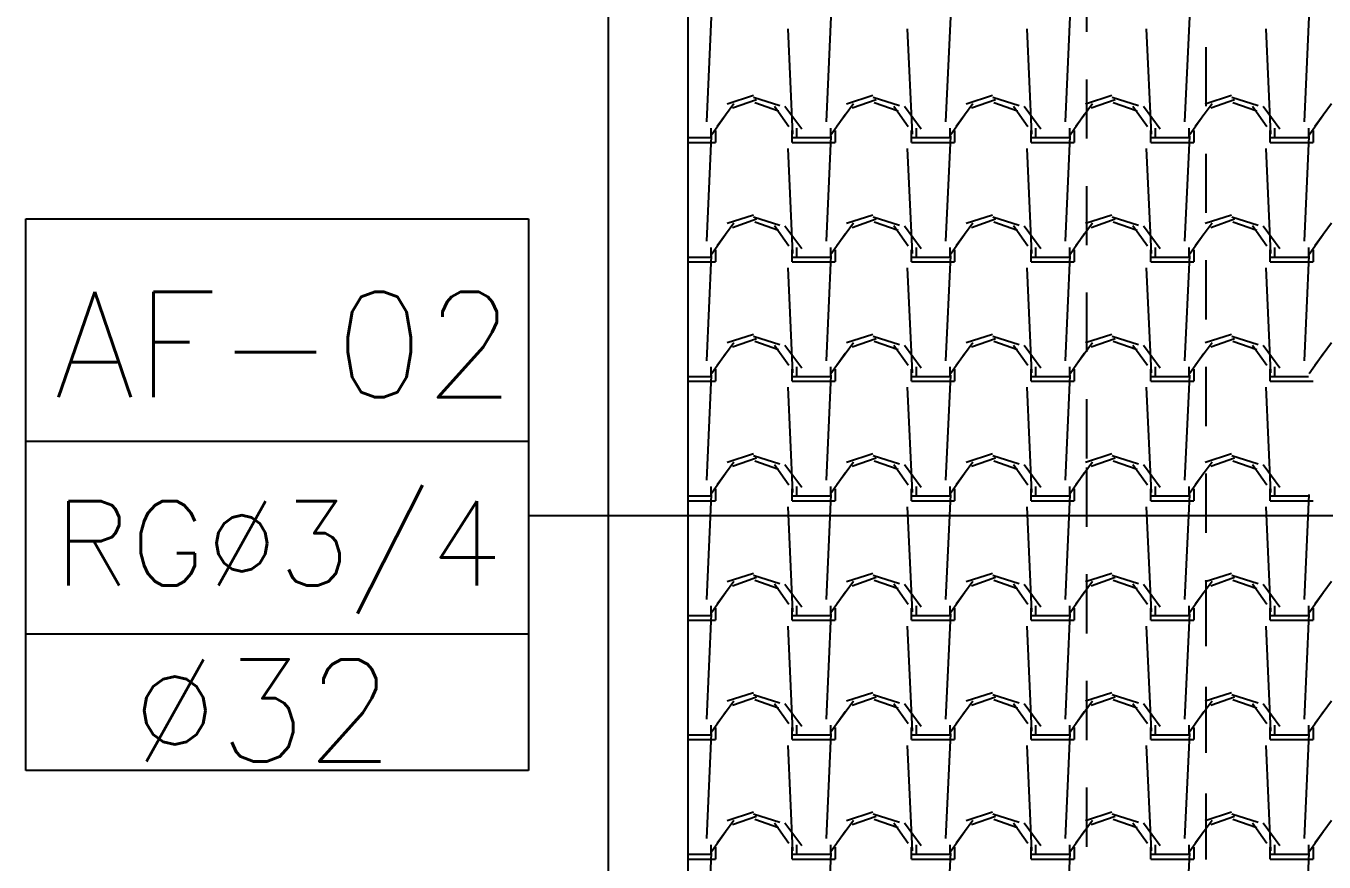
# Model space of a CAD drawing. Header units: millimetres. Extents: x 3923 to 4007, y 744 to 863.
# Drawn here: x 3927.613 to 3930.35, y 837.471 to 839.235 of the extents above; entities that cross this region are included whole.
import ezdxf
from ezdxf.enums import TextEntityAlignment as Align

# ---------------------------------------------------------------- set-up
doc = ezdxf.new("R2010")
doc.units = ezdxf.units.MM
doc.linetypes.add('HIDDEN2', pattern=[0.1875, 0.125, -0.0625])
for name, color, linetype in [('-HIDRO', 8, 'Continuous'), ('Prumadas_L', 1, 'Continuous'), ('Prumadas_Q', 3, 'Continuous'), ('Prumadas_T', 2, 'Continuous')]:
    doc.layers.add(name, color=color, linetype=linetype)
doc.styles.add('ROMANS', font='romans__.ttf', dxfattribs={"height": 0.1})

msp = doc.modelspace()

# ---------------------------------------------------------------- linework, layer by layer
at = {"layer": '-HIDRO', "linetype": 'Continuous'}
for p, q in [((3928.8411, 852.9285), (3928.8411, 830.9115)), ((3929.0091, 846.7125), (3929.0091, 831.0795)), ((3929.0489, 839.0328), (3929.059, 839.2546)), ((3929.3009, 839.0328), (3929.311, 839.2546)), ((3929.5529, 839.0328), (3929.563, 839.2546)), ((3929.8049, 839.0328), (3929.815, 839.2546)), ((3930.0569, 839.0328), (3930.067, 839.2546)), ((3930.3089, 839.0328), (3930.319, 839.2546)), ((3929.2302, 839.007), (3929.2202, 839.2288)), ((3929.4822, 839.007), (3929.4722, 839.2288)), ((3929.7342, 839.007), (3929.7242, 839.2288)), ((3929.9862, 839.007), (3929.9762, 839.2288)), ((3930.2382, 839.007), (3930.2282, 839.2288)), ((3929.147, 839.0881), (3929.0916, 839.0705)), ((3929.1536, 839.0792), (3929.1032, 839.0616)), ((3929.2031, 839.0665), (3929.1476, 839.0841)), ((3929.399, 839.0881), (3929.3436, 839.0705)), ((3929.4056, 839.0792), (3929.3552, 839.0616)), ((3929.4551, 839.0665), (3929.3996, 839.0841)), ((3929.651, 839.0881), (3929.5956, 839.0705)), ((3929.6576, 839.0792), (3929.6072, 839.0616)), ((3929.7071, 839.0665), (3929.6516, 839.0841)), ((3929.903, 839.0881), (3929.8476, 839.0705)), ((3929.9096, 839.0792), (3929.8592, 839.0616)), ((3929.9591, 839.0665), (3929.9036, 839.0841)), ((3930.155, 839.0881), (3930.0996, 839.0705)), ((3930.1616, 839.0792), (3930.1112, 839.0616)), ((3930.2111, 839.0665), (3930.1556, 839.0841)), ((3929.106, 839.0709), (3929.0707, 839.023)), ((3929.2002, 839.0556), (3929.1498, 839.0732)), ((3929.2217, 839.0225), (3929.1914, 839.0653)), ((3929.2489, 839.0171), (3929.2136, 839.065)), ((3929.358, 839.0709), (3929.3227, 839.023)), ((3929.4522, 839.0556), (3929.4018, 839.0732)), ((3929.4737, 839.0225), (3929.4434, 839.0653)), ((3929.5009, 839.0171), (3929.4656, 839.065)), ((3929.61, 839.0709), (3929.5747, 839.023)), ((3929.7042, 839.0556), (3929.6538, 839.0732)), ((3929.7257, 839.0225), (3929.6954, 839.0653)), ((3929.7529, 839.0171), (3929.7176, 839.065)), ((3929.862, 839.0709), (3929.8267, 839.023)), ((3929.9562, 839.0556), (3929.9058, 839.0732)), ((3929.9777, 839.0225), (3929.9474, 839.0653)), ((3930.0049, 839.0171), (3929.9696, 839.065)), ((3930.114, 839.0709), (3930.0787, 839.023)), ((3930.2082, 839.0556), (3930.1578, 839.0732)), ((3930.2297, 839.0225), (3930.1994, 839.0653)), ((3930.2569, 839.0171), (3930.2216, 839.065)), ((3930.366, 839.0709), (3930.3307, 839.023)), ((3929.0888, 839.0478), (3929.0586, 839.005)), ((3929.3408, 839.0478), (3929.3106, 839.005)), ((3929.5928, 839.0478), (3929.5626, 839.005)), ((3929.8448, 839.0478), (3929.8146, 839.005)), ((3930.0968, 839.0478), (3930.0666, 839.005)), ((3930.3488, 839.0478), (3930.3186, 839.005)), ((3929.0091, 838.9997), (3929.0574, 838.9997)), ((3929.0489, 838.7808), (3929.059, 839.0026)), ((3929.0574, 839.0198), (3929.0574, 838.9997)), ((3929.0674, 839.0148), (3929.0674, 838.9896)), ((3929.2287, 838.9896), (3929.2287, 839.0148)), ((3929.2287, 838.9997), (3929.2388, 838.9997)), ((3929.2388, 838.9997), (3929.2388, 839.0198)), ((3929.2388, 838.9997), (3929.3094, 838.9997)), ((3929.3009, 838.7808), (3929.311, 839.0026)), ((3929.3094, 839.0198), (3929.3094, 838.9997)), ((3929.3194, 839.0148), (3929.3194, 838.9896)), ((3929.4807, 838.9896), (3929.4807, 839.0148)), ((3929.4807, 838.9997), (3929.4908, 838.9997)), ((3929.4908, 838.9997), (3929.4908, 839.0198)), ((3929.4908, 838.9997), (3929.5614, 838.9997)), ((3929.5529, 838.7808), (3929.563, 839.0026)), ((3929.5614, 839.0198), (3929.5614, 838.9997)), ((3929.5714, 839.0148), (3929.5714, 838.9896)), ((3929.7327, 838.9896), (3929.7327, 839.0148)), ((3929.7327, 838.9997), (3929.7428, 838.9997)), ((3929.7428, 838.9997), (3929.7428, 839.0198)), ((3929.7428, 838.9997), (3929.8134, 838.9997)), ((3929.8049, 838.7808), (3929.815, 839.0026)), ((3929.8134, 839.0198), (3929.8134, 838.9997)), ((3929.8234, 839.0148), (3929.8234, 838.9896)), ((3929.9847, 838.9896), (3929.9847, 839.0148)), ((3929.9847, 838.9997), (3929.9948, 838.9997)), ((3929.9948, 838.9997), (3929.9948, 839.0198)), ((3929.9948, 838.9997), (3930.0654, 838.9997)), ((3930.0569, 838.7808), (3930.067, 839.0026)), ((3930.0654, 839.0198), (3930.0654, 838.9997)), ((3930.0754, 839.0148), (3930.0754, 838.9896)), ((3930.2367, 838.9896), (3930.2367, 839.0148)), ((3930.2367, 838.9997), (3930.2468, 838.9997)), ((3930.2468, 838.9997), (3930.2468, 839.0198)), ((3930.2468, 838.9997), (3930.3174, 838.9997)), ((3930.3089, 838.7808), (3930.319, 839.0026)), ((3930.3174, 839.0198), (3930.3174, 838.9997)), ((3930.3274, 839.0148), (3930.3274, 838.9896)), ((3929.0091, 838.9896), (3929.0674, 838.9896)), ((3929.2302, 838.755), (3929.2202, 838.9768)), ((3929.2287, 838.9896), (3929.2388, 838.9896)), ((3929.2388, 838.9896), (3929.3194, 838.9896)), ((3929.4822, 838.755), (3929.4722, 838.9768)), ((3929.4807, 838.9896), (3929.4908, 838.9896)), ((3929.4908, 838.9896), (3929.5714, 838.9896)), ((3929.7342, 838.755), (3929.7242, 838.9768)), ((3929.7327, 838.9896), (3929.7428, 838.9896)), ((3929.7428, 838.9896), (3929.8234, 838.9896)), ((3929.9862, 838.755), (3929.9762, 838.9768)), ((3929.9847, 838.9896), (3929.9948, 838.9896)), ((3929.9948, 838.9896), (3930.0754, 838.9896)), ((3930.2382, 838.755), (3930.2282, 838.9768)), ((3930.2367, 838.9896), (3930.2468, 838.9896)), ((3930.2468, 838.9896), (3930.3274, 838.9896)), ((3929.147, 838.8361), (3929.0916, 838.8185)), ((3929.2031, 838.8145), (3929.1476, 838.8321)), ((3929.399, 838.8361), (3929.3436, 838.8185)), ((3929.4551, 838.8145), (3929.3996, 838.8321)), ((3929.651, 838.8361), (3929.5956, 838.8185)), ((3929.7071, 838.8145), (3929.6516, 838.8321)), ((3929.903, 838.8361), (3929.8476, 838.8185)), ((3929.9591, 838.8145), (3929.9036, 838.8321)), ((3930.155, 838.8361), (3930.0996, 838.8185)), ((3930.2111, 838.8145), (3930.1556, 838.8321)), ((3929.106, 838.8189), (3929.0707, 838.771)), ((3929.1536, 838.8272), (3929.1032, 838.8096)), ((3929.2002, 838.8036), (3929.1498, 838.8212)), ((3929.2217, 838.7705), (3929.1914, 838.8133)), ((3929.2489, 838.7651), (3929.2136, 838.813)), ((3929.358, 838.8189), (3929.3227, 838.771)), ((3929.4056, 838.8272), (3929.3552, 838.8096)), ((3929.4522, 838.8036), (3929.4018, 838.8212)), ((3929.4737, 838.7705), (3929.4434, 838.8133)), ((3929.5009, 838.7651), (3929.4656, 838.813)), ((3929.61, 838.8189), (3929.5747, 838.771)), ((3929.6576, 838.8272), (3929.6072, 838.8096)), ((3929.7042, 838.8036), (3929.6538, 838.8212)), ((3929.7257, 838.7705), (3929.6954, 838.8133)), ((3929.7529, 838.7651), (3929.7176, 838.813)), ((3929.862, 838.8189), (3929.8267, 838.771)), ((3929.9096, 838.8272), (3929.8592, 838.8096)), ((3929.9562, 838.8036), (3929.9058, 838.8212)), ((3929.9777, 838.7705), (3929.9474, 838.8133)), ((3930.0049, 838.7651), (3929.9696, 838.813)), ((3930.114, 838.8189), (3930.0787, 838.771)), ((3930.1616, 838.8272), (3930.1112, 838.8096)), ((3930.2082, 838.8036), (3930.1578, 838.8212)), ((3930.2297, 838.7705), (3930.1994, 838.8133)), ((3930.2569, 838.7651), (3930.2216, 838.813)), ((3930.366, 838.8189), (3930.3307, 838.771)), ((3929.0888, 838.7958), (3929.0586, 838.753)), ((3929.3408, 838.7958), (3929.3106, 838.753)), ((3929.5928, 838.7958), (3929.5626, 838.753)), ((3929.8448, 838.7958), (3929.8146, 838.753)), ((3930.0968, 838.7958), (3930.0666, 838.753)), ((3930.3488, 838.7958), (3930.3186, 838.753)), ((3929.0489, 838.5288), (3929.059, 838.7506)), ((3929.0574, 838.7678), (3929.0574, 838.7477)), ((3929.0674, 838.7628), (3929.0674, 838.7376)), ((3929.2287, 838.7376), (3929.2287, 838.7628)), ((3929.2388, 838.7477), (3929.2388, 838.7678)), ((3929.3009, 838.5288), (3929.311, 838.7506)), ((3929.3094, 838.7678), (3929.3094, 838.7477)), ((3929.3194, 838.7628), (3929.3194, 838.7376)), ((3929.4807, 838.7376), (3929.4807, 838.7628)), ((3929.4908, 838.7477), (3929.4908, 838.7678)), ((3929.5529, 838.5288), (3929.563, 838.7506)), ((3929.5614, 838.7678), (3929.5614, 838.7477)), ((3929.5714, 838.7628), (3929.5714, 838.7376)), ((3929.7327, 838.7376), (3929.7327, 838.7628)), ((3929.7428, 838.7477), (3929.7428, 838.7678)), ((3929.8049, 838.5288), (3929.815, 838.7506)), ((3929.8134, 838.7678), (3929.8134, 838.7477)), ((3929.8234, 838.7628), (3929.8234, 838.7376)), ((3929.9847, 838.7376), (3929.9847, 838.7628)), ((3929.9948, 838.7477), (3929.9948, 838.7678)), ((3930.0569, 838.5288), (3930.067, 838.7506)), ((3930.0654, 838.7678), (3930.0654, 838.7477)), ((3930.0754, 838.7628), (3930.0754, 838.7376)), ((3930.2367, 838.7376), (3930.2367, 838.7628)), ((3930.2468, 838.7477), (3930.2468, 838.7678)), ((3930.3089, 838.5288), (3930.319, 838.7506)), ((3930.3174, 838.7678), (3930.3174, 838.7477)), ((3930.3274, 838.7628), (3930.3274, 838.7376)), ((3929.0091, 838.7477), (3929.0574, 838.7477)), ((3929.0091, 838.7376), (3929.0674, 838.7376)), ((3929.2302, 838.503), (3929.2202, 838.7248)), ((3929.2287, 838.7477), (3929.2388, 838.7477)), ((3929.2287, 838.7376), (3929.2388, 838.7376)), ((3929.2388, 838.7477), (3929.3094, 838.7477)), ((3929.2388, 838.7376), (3929.3194, 838.7376)), ((3929.4822, 838.503), (3929.4722, 838.7248)), ((3929.4807, 838.7477), (3929.4908, 838.7477)), ((3929.4807, 838.7376), (3929.4908, 838.7376)), ((3929.4908, 838.7477), (3929.5614, 838.7477)), ((3929.4908, 838.7376), (3929.5714, 838.7376)), ((3929.7342, 838.503), (3929.7242, 838.7248)), ((3929.7327, 838.7477), (3929.7428, 838.7477)), ((3929.7327, 838.7376), (3929.7428, 838.7376)), ((3929.7428, 838.7477), (3929.8134, 838.7477)), ((3929.7428, 838.7376), (3929.8234, 838.7376)), ((3929.9862, 838.503), (3929.9762, 838.7248)), ((3929.9847, 838.7477), (3929.9948, 838.7477)), ((3929.9847, 838.7376), (3929.9948, 838.7376)), ((3929.9948, 838.7477), (3930.0654, 838.7477)), ((3929.9948, 838.7376), (3930.0754, 838.7376)), ((3930.2382, 838.503), (3930.2282, 838.7248)), ((3930.2367, 838.7477), (3930.2468, 838.7477)), ((3930.2367, 838.7376), (3930.2468, 838.7376)), ((3930.2468, 838.7477), (3930.3174, 838.7477)), ((3930.2468, 838.7376), (3930.3274, 838.7376)), ((3929.106, 838.5669), (3929.0707, 838.519)), ((3929.147, 838.5841), (3929.0916, 838.5665)), ((3929.1536, 838.5752), (3929.1032, 838.5576)), ((3929.2031, 838.5625), (3929.1476, 838.5801)), ((3929.2002, 838.5516), (3929.1498, 838.5692)), ((3929.2217, 838.5185), (3929.1914, 838.5613)), ((3929.2489, 838.5131), (3929.2136, 838.561)), ((3929.358, 838.5669), (3929.3227, 838.519)), ((3929.399, 838.5841), (3929.3436, 838.5665)), ((3929.4056, 838.5752), (3929.3552, 838.5576)), ((3929.4551, 838.5625), (3929.3996, 838.5801)), ((3929.4522, 838.5516), (3929.4018, 838.5692)), ((3929.4737, 838.5185), (3929.4434, 838.5613)), ((3929.5009, 838.5131), (3929.4656, 838.561)), ((3929.61, 838.5669), (3929.5747, 838.519)), ((3929.651, 838.5841), (3929.5956, 838.5665)), ((3929.6576, 838.5752), (3929.6072, 838.5576)), ((3929.7071, 838.5625), (3929.6516, 838.5801)), ((3929.7042, 838.5516), (3929.6538, 838.5692)), ((3929.7257, 838.5185), (3929.6954, 838.5613)), ((3929.7529, 838.5131), (3929.7176, 838.561)), ((3929.862, 838.5669), (3929.8267, 838.519)), ((3929.903, 838.5841), (3929.8476, 838.5665)), ((3929.9096, 838.5752), (3929.8592, 838.5576)), ((3929.9591, 838.5625), (3929.9036, 838.5801)), ((3929.9562, 838.5516), (3929.9058, 838.5692)), ((3929.9777, 838.5185), (3929.9474, 838.5613)), ((3930.0049, 838.5131), (3929.9696, 838.561)), ((3930.114, 838.5669), (3930.0787, 838.519)), ((3930.155, 838.5841), (3930.0996, 838.5665)), ((3930.1616, 838.5752), (3930.1112, 838.5576)), ((3930.2111, 838.5625), (3930.1556, 838.5801)), ((3930.2082, 838.5516), (3930.1578, 838.5692)), ((3930.2297, 838.5185), (3930.1994, 838.5613)), ((3930.2569, 838.5131), (3930.2216, 838.561)), ((3930.366, 838.5669), (3930.3307, 838.519)), ((3929.0888, 838.5438), (3929.0586, 838.501)), ((3929.3408, 838.5438), (3929.3106, 838.501)), ((3929.5928, 838.5438), (3929.5626, 838.501)), ((3929.8448, 838.5438), (3929.8146, 838.501)), ((3930.0968, 838.5438), (3930.0666, 838.501)), ((3930.3488, 838.5438), (3930.3186, 838.501)), ((3929.0574, 838.5158), (3929.0574, 838.4957)), ((3929.0674, 838.5108), (3929.0674, 838.4856)), ((3929.2287, 838.4856), (3929.2287, 838.5108)), ((3929.2388, 838.4957), (3929.2388, 838.5158)), ((3929.3094, 838.5158), (3929.3094, 838.4957)), ((3929.3194, 838.5108), (3929.3194, 838.4856)), ((3929.4807, 838.4856), (3929.4807, 838.5108)), ((3929.4908, 838.4957), (3929.4908, 838.5158)), ((3929.5614, 838.5158), (3929.5614, 838.4957)), ((3929.5714, 838.5108), (3929.5714, 838.4856)), ((3929.7327, 838.4856), (3929.7327, 838.5108)), ((3929.7428, 838.4957), (3929.7428, 838.5158)), ((3929.8134, 838.5158), (3929.8134, 838.4957)), ((3929.8234, 838.5108), (3929.8234, 838.4856)), ((3929.9847, 838.4856), (3929.9847, 838.5108)), ((3929.9948, 838.4957), (3929.9948, 838.5158)), ((3930.0654, 838.5158), (3930.0654, 838.4957)), ((3930.0754, 838.5108), (3930.0754, 838.4856)), ((3930.2367, 838.4856), (3930.2367, 838.5108)), ((3930.2468, 838.4957), (3930.2468, 838.5158)), ((3929.0091, 838.4957), (3929.0574, 838.4957)), ((3929.0091, 838.4856), (3929.0674, 838.4856)), ((3929.0489, 838.2768), (3929.059, 838.4986)), ((3929.2287, 838.4957), (3929.2388, 838.4957)), ((3929.2287, 838.4856), (3929.2388, 838.4856)), ((3929.2388, 838.4957), (3929.3094, 838.4957)), ((3929.2388, 838.4856), (3929.3194, 838.4856)), ((3929.3009, 838.2768), (3929.311, 838.4986)), ((3929.4807, 838.4957), (3929.4908, 838.4957)), ((3929.4807, 838.4856), (3929.4908, 838.4856)), ((3929.4908, 838.4957), (3929.5614, 838.4957)), ((3929.4908, 838.4856), (3929.5714, 838.4856)), ((3929.5529, 838.2768), (3929.563, 838.4986)), ((3929.7327, 838.4957), (3929.7428, 838.4957)), ((3929.7327, 838.4856), (3929.7428, 838.4856)), ((3929.7428, 838.4957), (3929.8134, 838.4957)), ((3929.7428, 838.4856), (3929.8234, 838.4856)), ((3929.8049, 838.2768), (3929.815, 838.4986)), ((3929.9847, 838.4957), (3929.9948, 838.4957)), ((3929.9847, 838.4856), (3929.9948, 838.4856)), ((3929.9948, 838.4957), (3930.0654, 838.4957)), ((3929.9948, 838.4856), (3930.0754, 838.4856)), ((3930.0569, 838.2768), (3930.067, 838.4986)), ((3930.2367, 838.4957), (3930.2468, 838.4957)), ((3930.2367, 838.4856), (3930.2468, 838.4856)), ((3930.2468, 838.4957), (3930.3174, 838.4957)), ((3930.2468, 838.4856), (3930.3274, 838.4856)), ((3929.2302, 838.251), (3929.2202, 838.4728)), ((3929.4822, 838.251), (3929.4722, 838.4728)), ((3929.7342, 838.251), (3929.7242, 838.4728)), ((3929.9862, 838.251), (3929.9762, 838.4728)), ((3930.2382, 838.251), (3930.2282, 838.4728)), ((3929.106, 838.3149), (3929.0707, 838.267)), ((3929.147, 838.3321), (3929.0916, 838.3145)), ((3929.1536, 838.3232), (3929.1032, 838.3056)), ((3929.2031, 838.3105), (3929.1476, 838.3281)), ((3929.2002, 838.2996), (3929.1498, 838.3172)), ((3929.358, 838.3149), (3929.3227, 838.267)), ((3929.399, 838.3321), (3929.3436, 838.3145)), ((3929.4056, 838.3232), (3929.3552, 838.3056)), ((3929.4551, 838.3105), (3929.3996, 838.3281)), ((3929.4522, 838.2996), (3929.4018, 838.3172)), ((3929.61, 838.3149), (3929.5747, 838.267)), ((3929.651, 838.3321), (3929.5956, 838.3145)), ((3929.6576, 838.3232), (3929.6072, 838.3056)), ((3929.7071, 838.3105), (3929.6516, 838.3281)), ((3929.7042, 838.2996), (3929.6538, 838.3172)), ((3929.862, 838.3149), (3929.8267, 838.267)), ((3929.903, 838.3321), (3929.8476, 838.3145)), ((3929.9096, 838.3232), (3929.8592, 838.3056)), ((3929.9591, 838.3105), (3929.9036, 838.3281)), ((3929.9562, 838.2996), (3929.9058, 838.3172)), ((3930.114, 838.3149), (3930.0787, 838.267)), ((3930.155, 838.3321), (3930.0996, 838.3145)), ((3930.1616, 838.3232), (3930.1112, 838.3056)), ((3930.2111, 838.3105), (3930.1556, 838.3281)), ((3930.2082, 838.2996), (3930.1578, 838.3172)), ((3929.0888, 838.2918), (3929.0586, 838.249)), ((3929.2217, 838.2665), (3929.1914, 838.3093)), ((3929.2489, 838.2611), (3929.2136, 838.309)), ((3929.3408, 838.2918), (3929.3106, 838.249)), ((3929.4737, 838.2665), (3929.4434, 838.3093)), ((3929.5009, 838.2611), (3929.4656, 838.309)), ((3929.5928, 838.2918), (3929.5626, 838.249)), ((3929.7257, 838.2665), (3929.6954, 838.3093)), ((3929.7529, 838.2611), (3929.7176, 838.309)), ((3929.8448, 838.2918), (3929.8146, 838.249)), ((3929.9777, 838.2665), (3929.9474, 838.3093)), ((3930.0049, 838.2611), (3929.9696, 838.309)), ((3930.0968, 838.2918), (3930.0666, 838.249)), ((3930.2297, 838.2665), (3930.1994, 838.3093)), ((3930.2569, 838.2611), (3930.2216, 838.309)), ((3929.0574, 838.2638), (3929.0574, 838.2437)), ((3929.0674, 838.2588), (3929.0674, 838.2336)), ((3929.2287, 838.2336), (3929.2287, 838.2588)), ((3929.2388, 838.2437), (3929.2388, 838.2638)), ((3929.3094, 838.2638), (3929.3094, 838.2437)), ((3929.3194, 838.2588), (3929.3194, 838.2336)), ((3929.4807, 838.2336), (3929.4807, 838.2588)), ((3929.4908, 838.2437), (3929.4908, 838.2638)), ((3929.5614, 838.2638), (3929.5614, 838.2437)), ((3929.5714, 838.2588), (3929.5714, 838.2336)), ((3929.7327, 838.2336), (3929.7327, 838.2588)), ((3929.7428, 838.2437), (3929.7428, 838.2638)), ((3929.8134, 838.2638), (3929.8134, 838.2437)), ((3929.8234, 838.2588), (3929.8234, 838.2336)), ((3929.9847, 838.2336), (3929.9847, 838.2588)), ((3929.9948, 838.2437), (3929.9948, 838.2638)), ((3930.0654, 838.2638), (3930.0654, 838.2437)), ((3930.0754, 838.2588), (3930.0754, 838.2336)), ((3930.2367, 838.2336), (3930.2367, 838.2588)), ((3930.2468, 838.2437), (3930.2468, 838.2638)), ((3929.0091, 838.2437), (3929.0574, 838.2437)), ((3929.0091, 838.2336), (3929.0674, 838.2336)), ((3929.0489, 838.0248), (3929.059, 838.2466)), ((3929.2287, 838.2437), (3929.2388, 838.2437)), ((3929.2287, 838.2336), (3929.2388, 838.2336)), ((3929.2388, 838.2437), (3929.3094, 838.2437)), ((3929.2388, 838.2336), (3929.3194, 838.2336)), ((3929.3009, 838.0248), (3929.311, 838.2466)), ((3929.4807, 838.2437), (3929.4908, 838.2437)), ((3929.4807, 838.2336), (3929.4908, 838.2336)), ((3929.4908, 838.2437), (3929.5614, 838.2437)), ((3929.4908, 838.2336), (3929.5714, 838.2336)), ((3929.5529, 838.0248), (3929.563, 838.2466)), ((3929.7327, 838.2437), (3929.7428, 838.2437)), ((3929.7327, 838.2336), (3929.7428, 838.2336)), ((3929.7428, 838.2437), (3929.8134, 838.2437)), ((3929.7428, 838.2336), (3929.8234, 838.2336)), ((3929.8049, 838.0248), (3929.815, 838.2466)), ((3929.9847, 838.2437), (3929.9948, 838.2437)), ((3929.9847, 838.2336), (3929.9948, 838.2336)), ((3929.9948, 838.2437), (3930.0654, 838.2437)), ((3929.9948, 838.2336), (3930.0754, 838.2336)), ((3930.0569, 838.0248), (3930.067, 838.2466)), ((3930.2367, 838.2437), (3930.2468, 838.2437)), ((3930.2367, 838.2336), (3930.2468, 838.2336)), ((3930.2468, 838.2437), (3930.3174, 838.2437)), ((3930.2468, 838.2336), (3930.3274, 838.2336)), ((3930.3089, 838.0248), (3930.319, 838.2466)), ((3929.2302, 837.999), (3929.2202, 838.2208)), ((3929.4822, 837.999), (3929.4722, 838.2208)), ((3929.7342, 837.999), (3929.7242, 838.2208)), ((3929.9862, 837.999), (3929.9762, 838.2208)), ((3930.2382, 837.999), (3930.2282, 838.2208)), ((3929.147, 838.0801), (3929.0916, 838.0625)), ((3929.1536, 838.0712), (3929.1032, 838.0536)), ((3929.2031, 838.0585), (3929.1476, 838.0761)), ((3929.2002, 838.0476), (3929.1498, 838.0652)), ((3929.399, 838.0801), (3929.3436, 838.0625)), ((3929.4056, 838.0712), (3929.3552, 838.0536)), ((3929.4551, 838.0585), (3929.3996, 838.0761)), ((3929.4522, 838.0476), (3929.4018, 838.0652)), ((3929.651, 838.0801), (3929.5956, 838.0625)), ((3929.6576, 838.0712), (3929.6072, 838.0536)), ((3929.7071, 838.0585), (3929.6516, 838.0761)), ((3929.7042, 838.0476), (3929.6538, 838.0652)), ((3929.903, 838.0801), (3929.8476, 838.0625)), ((3929.9096, 838.0712), (3929.8592, 838.0536)), ((3929.9591, 838.0585), (3929.9036, 838.0761)), ((3929.9562, 838.0476), (3929.9058, 838.0652)), ((3930.155, 838.0801), (3930.0996, 838.0625)), ((3930.1616, 838.0712), (3930.1112, 838.0536)), ((3930.2111, 838.0585), (3930.1556, 838.0761)), ((3930.2082, 838.0476), (3930.1578, 838.0652)), ((3929.0888, 838.0398), (3929.0586, 837.997)), ((3929.106, 838.0629), (3929.0707, 838.015)), ((3929.2217, 838.0145), (3929.1914, 838.0573)), ((3929.2489, 838.0091), (3929.2136, 838.057)), ((3929.3408, 838.0398), (3929.3106, 837.997)), ((3929.358, 838.0629), (3929.3227, 838.015)), ((3929.4737, 838.0145), (3929.4434, 838.0573)), ((3929.5009, 838.0091), (3929.4656, 838.057)), ((3929.5928, 838.0398), (3929.5626, 837.997)), ((3929.61, 838.0629), (3929.5747, 838.015)), ((3929.7257, 838.0145), (3929.6954, 838.0573)), ((3929.7529, 838.0091), (3929.7176, 838.057)), ((3929.8448, 838.0398), (3929.8146, 837.997)), ((3929.862, 838.0629), (3929.8267, 838.015)), ((3929.9777, 838.0145), (3929.9474, 838.0573)), ((3930.0049, 838.0091), (3929.9696, 838.057)), ((3930.0968, 838.0398), (3930.0666, 837.997)), ((3930.114, 838.0629), (3930.0787, 838.015)), ((3930.2297, 838.0145), (3930.1994, 838.0573)), ((3930.2569, 838.0091), (3930.2216, 838.057)), ((3930.3488, 838.0398), (3930.3186, 837.997)), ((3930.366, 838.0629), (3930.3307, 838.015)), ((3929.0574, 838.0118), (3929.0574, 837.9917)), ((3929.2388, 837.9917), (3929.2388, 838.0118)), ((3929.3094, 838.0118), (3929.3094, 837.9917)), ((3929.4908, 837.9917), (3929.4908, 838.0118)), ((3929.5614, 838.0118), (3929.5614, 837.9917)), ((3929.7428, 837.9917), (3929.7428, 838.0118)), ((3929.8134, 838.0118), (3929.8134, 837.9917)), ((3929.9948, 837.9917), (3929.9948, 838.0118)), ((3930.0654, 838.0118), (3930.0654, 837.9917)), ((3930.2468, 837.9917), (3930.2468, 838.0118)), ((3930.3174, 838.0118), (3930.3174, 837.9917)), ((3929.0091, 837.9917), (3929.0574, 837.9917)), ((3929.0489, 837.7728), (3929.059, 837.9946)), ((3929.0674, 838.0068), (3929.0674, 837.9816)), ((3929.2287, 837.9816), (3929.2287, 838.0068)), ((3929.2287, 837.9917), (3929.2388, 837.9917)), ((3929.2388, 837.9917), (3929.3094, 837.9917)), ((3929.3009, 837.7728), (3929.311, 837.9946)), ((3929.3194, 838.0068), (3929.3194, 837.9816)), ((3929.4807, 837.9816), (3929.4807, 838.0068)), ((3929.4807, 837.9917), (3929.4908, 837.9917)), ((3929.4908, 837.9917), (3929.5614, 837.9917)), ((3929.5529, 837.7728), (3929.563, 837.9946)), ((3929.5714, 838.0068), (3929.5714, 837.9816)), ((3929.7327, 837.9816), (3929.7327, 838.0068)), ((3929.7327, 837.9917), (3929.7428, 837.9917)), ((3929.7428, 837.9917), (3929.8134, 837.9917)), ((3929.8049, 837.7728), (3929.815, 837.9946)), ((3929.8234, 838.0068), (3929.8234, 837.9816)), ((3929.9847, 837.9816), (3929.9847, 838.0068)), ((3929.9847, 837.9917), (3929.9948, 837.9917)), ((3929.9948, 837.9917), (3930.0654, 837.9917)), ((3930.0569, 837.7728), (3930.067, 837.9946)), ((3930.0754, 838.0068), (3930.0754, 837.9816)), ((3930.2367, 837.9816), (3930.2367, 838.0068)), ((3930.2367, 837.9917), (3930.2468, 837.9917)), ((3930.2468, 837.9917), (3930.3174, 837.9917)), ((3930.3089, 837.7728), (3930.319, 837.9946)), ((3930.3274, 838.0068), (3930.3274, 837.9816)), ((3929.0091, 837.9816), (3929.0674, 837.9816)), ((3929.2302, 837.747), (3929.2202, 837.9688)), ((3929.2287, 837.9816), (3929.2388, 837.9816)), ((3929.2388, 837.9816), (3929.3194, 837.9816)), ((3929.4822, 837.747), (3929.4722, 837.9688)), ((3929.4807, 837.9816), (3929.4908, 837.9816)), ((3929.4908, 837.9816), (3929.5714, 837.9816)), ((3929.7342, 837.747), (3929.7242, 837.9688)), ((3929.7327, 837.9816), (3929.7428, 837.9816)), ((3929.7428, 837.9816), (3929.8234, 837.9816)), ((3929.9862, 837.747), (3929.9762, 837.9688)), ((3929.9847, 837.9816), (3929.9948, 837.9816)), ((3929.9948, 837.9816), (3930.0754, 837.9816)), ((3930.2382, 837.747), (3930.2282, 837.9688)), ((3930.2367, 837.9816), (3930.2468, 837.9816)), ((3930.2468, 837.9816), (3930.3274, 837.9816)), ((3929.147, 837.8281), (3929.0916, 837.8105)), ((3929.1536, 837.8192), (3929.1032, 837.8016)), ((3929.2031, 837.8065), (3929.1476, 837.8241)), ((3929.399, 837.8281), (3929.3436, 837.8105)), ((3929.4056, 837.8192), (3929.3552, 837.8016)), ((3929.4551, 837.8065), (3929.3996, 837.8241)), ((3929.651, 837.8281), (3929.5956, 837.8105)), ((3929.6576, 837.8192), (3929.6072, 837.8016)), ((3929.7071, 837.8065), (3929.6516, 837.8241)), ((3929.903, 837.8281), (3929.8476, 837.8105)), ((3929.9096, 837.8192), (3929.8592, 837.8016)), ((3929.9591, 837.8065), (3929.9036, 837.8241)), ((3930.155, 837.8281), (3930.0996, 837.8105)), ((3930.1616, 837.8192), (3930.1112, 837.8016)), ((3930.2111, 837.8065), (3930.1556, 837.8241)), ((3929.106, 837.8109), (3929.0707, 837.763)), ((3929.2002, 837.7956), (3929.1498, 837.8132)), ((3929.2217, 837.7625), (3929.1914, 837.8053)), ((3929.2489, 837.7571), (3929.2136, 837.805)), ((3929.358, 837.8109), (3929.3227, 837.763)), ((3929.4522, 837.7956), (3929.4018, 837.8132)), ((3929.4737, 837.7625), (3929.4434, 837.8053)), ((3929.5009, 837.7571), (3929.4656, 837.805)), ((3929.61, 837.8109), (3929.5747, 837.763)), ((3929.7042, 837.7956), (3929.6538, 837.8132)), ((3929.7257, 837.7625), (3929.6954, 837.8053)), ((3929.7529, 837.7571), (3929.7176, 837.805)), ((3929.862, 837.8109), (3929.8267, 837.763)), ((3929.9562, 837.7956), (3929.9058, 837.8132)), ((3929.9777, 837.7625), (3929.9474, 837.8053)), ((3930.0049, 837.7571), (3929.9696, 837.805)), ((3930.114, 837.8109), (3930.0787, 837.763)), ((3930.2082, 837.7956), (3930.1578, 837.8132)), ((3930.2297, 837.7625), (3930.1994, 837.8053)), ((3930.2569, 837.7571), (3930.2216, 837.805)), ((3930.366, 837.8109), (3930.3307, 837.763)), ((3929.0888, 837.7878), (3929.0586, 837.745)), ((3929.3408, 837.7878), (3929.3106, 837.745)), ((3929.5928, 837.7878), (3929.5626, 837.745)), ((3929.8448, 837.7878), (3929.8146, 837.745)), ((3930.0968, 837.7878), (3930.0666, 837.745)), ((3930.3488, 837.7878), (3930.3186, 837.745)), ((3929.0091, 837.7397), (3929.0574, 837.7397)), ((3929.0489, 837.5208), (3929.059, 837.7426)), ((3929.0574, 837.7598), (3929.0574, 837.7397)), ((3929.0674, 837.7548), (3929.0674, 837.7296)), ((3929.2287, 837.7296), (3929.2287, 837.7548)), ((3929.2287, 837.7397), (3929.2388, 837.7397)), ((3929.2388, 837.7397), (3929.2388, 837.7598)), ((3929.2388, 837.7397), (3929.3094, 837.7397)), ((3929.3009, 837.5208), (3929.311, 837.7426)), ((3929.3094, 837.7598), (3929.3094, 837.7397)), ((3929.3194, 837.7548), (3929.3194, 837.7296)), ((3929.4807, 837.7296), (3929.4807, 837.7548)), ((3929.4807, 837.7397), (3929.4908, 837.7397)), ((3929.4908, 837.7397), (3929.4908, 837.7598)), ((3929.4908, 837.7397), (3929.5614, 837.7397)), ((3929.5529, 837.5208), (3929.563, 837.7426)), ((3929.5614, 837.7598), (3929.5614, 837.7397)), ((3929.5714, 837.7548), (3929.5714, 837.7296)), ((3929.7327, 837.7296), (3929.7327, 837.7548)), ((3929.7327, 837.7397), (3929.7428, 837.7397)), ((3929.7428, 837.7397), (3929.7428, 837.7598)), ((3929.7428, 837.7397), (3929.8134, 837.7397)), ((3929.8049, 837.5208), (3929.815, 837.7426)), ((3929.8134, 837.7598), (3929.8134, 837.7397)), ((3929.8234, 837.7548), (3929.8234, 837.7296)), ((3929.9847, 837.7296), (3929.9847, 837.7548)), ((3929.9847, 837.7397), (3929.9948, 837.7397)), ((3929.9948, 837.7397), (3929.9948, 837.7598)), ((3929.9948, 837.7397), (3930.0654, 837.7397)), ((3930.0569, 837.5208), (3930.067, 837.7426)), ((3930.0654, 837.7598), (3930.0654, 837.7397)), ((3930.0754, 837.7548), (3930.0754, 837.7296)), ((3930.2367, 837.7296), (3930.2367, 837.7548)), ((3930.2367, 837.7397), (3930.2468, 837.7397)), ((3930.2468, 837.7397), (3930.2468, 837.7598)), ((3930.2468, 837.7397), (3930.3174, 837.7397)), ((3930.3089, 837.5208), (3930.319, 837.7426)), ((3930.3174, 837.7598), (3930.3174, 837.7397)), ((3930.3274, 837.7548), (3930.3274, 837.7296)), ((3929.0091, 837.7296), (3929.0674, 837.7296)), ((3929.2302, 837.495), (3929.2202, 837.7168)), ((3929.2287, 837.7296), (3929.2388, 837.7296)), ((3929.2388, 837.7296), (3929.3194, 837.7296)), ((3929.4822, 837.495), (3929.4722, 837.7168)), ((3929.4807, 837.7296), (3929.4908, 837.7296)), ((3929.4908, 837.7296), (3929.5714, 837.7296)), ((3929.7342, 837.495), (3929.7242, 837.7168)), ((3929.7327, 837.7296), (3929.7428, 837.7296)), ((3929.7428, 837.7296), (3929.8234, 837.7296)), ((3929.9862, 837.495), (3929.9762, 837.7168)), ((3929.9847, 837.7296), (3929.9948, 837.7296)), ((3929.9948, 837.7296), (3930.0754, 837.7296)), ((3930.2382, 837.495), (3930.2282, 837.7168)), ((3930.2367, 837.7296), (3930.2468, 837.7296)), ((3930.2468, 837.7296), (3930.3274, 837.7296)), ((3929.147, 837.5761), (3929.0916, 837.5585)), ((3929.2031, 837.5545), (3929.1476, 837.5721)), ((3929.399, 837.5761), (3929.3436, 837.5585)), ((3929.4551, 837.5545), (3929.3996, 837.5721)), ((3929.651, 837.5761), (3929.5956, 837.5585)), ((3929.7071, 837.5545), (3929.6516, 837.5721)), ((3929.903, 837.5761), (3929.8476, 837.5585)), ((3929.9591, 837.5545), (3929.9036, 837.5721)), ((3930.155, 837.5761), (3930.0996, 837.5585)), ((3930.2111, 837.5545), (3930.1556, 837.5721)), ((3929.106, 837.5589), (3929.0707, 837.511)), ((3929.1536, 837.5672), (3929.1032, 837.5496)), ((3929.2002, 837.5436), (3929.1498, 837.5612)), ((3929.2217, 837.5105), (3929.1914, 837.5533)), ((3929.2489, 837.5051), (3929.2136, 837.553)), ((3929.358, 837.5589), (3929.3227, 837.511)), ((3929.4056, 837.5672), (3929.3552, 837.5496)), ((3929.4522, 837.5436), (3929.4018, 837.5612)), ((3929.4737, 837.5105), (3929.4434, 837.5533)), ((3929.5009, 837.5051), (3929.4656, 837.553)), ((3929.61, 837.5589), (3929.5747, 837.511)), ((3929.6576, 837.5672), (3929.6072, 837.5496)), ((3929.7042, 837.5436), (3929.6538, 837.5612)), ((3929.7257, 837.5105), (3929.6954, 837.5533)), ((3929.7529, 837.5051), (3929.7176, 837.553)), ((3929.862, 837.5589), (3929.8267, 837.511)), ((3929.9096, 837.5672), (3929.8592, 837.5496)), ((3929.9562, 837.5436), (3929.9058, 837.5612)), ((3929.9777, 837.5105), (3929.9474, 837.5533)), ((3930.0049, 837.5051), (3929.9696, 837.553)), ((3930.114, 837.5589), (3930.0787, 837.511)), ((3930.1616, 837.5672), (3930.1112, 837.5496)), ((3930.2082, 837.5436), (3930.1578, 837.5612)), ((3930.2297, 837.5105), (3930.1994, 837.5533)), ((3930.2569, 837.5051), (3930.2216, 837.553)), ((3930.366, 837.5589), (3930.3307, 837.511)), ((3929.0888, 837.5358), (3929.0586, 837.493)), ((3929.3408, 837.5358), (3929.3106, 837.493)), ((3929.5928, 837.5358), (3929.5626, 837.493)), ((3929.8448, 837.5358), (3929.8146, 837.493)), ((3930.0968, 837.5358), (3930.0666, 837.493)), ((3930.3488, 837.5358), (3930.3186, 837.493)), ((3929.0489, 837.2688), (3929.059, 837.4906)), ((3929.0574, 837.5078), (3929.0574, 837.4877)), ((3929.0674, 837.5028), (3929.0674, 837.4776)), ((3929.2287, 837.4776), (3929.2287, 837.5028)), ((3929.2388, 837.4877), (3929.2388, 837.5078)), ((3929.3009, 837.2688), (3929.311, 837.4906)), ((3929.3094, 837.5078), (3929.3094, 837.4877)), ((3929.3194, 837.5028), (3929.3194, 837.4776)), ((3929.4807, 837.4776), (3929.4807, 837.5028)), ((3929.4908, 837.4877), (3929.4908, 837.5078)), ((3929.5529, 837.2688), (3929.563, 837.4906)), ((3929.5614, 837.5078), (3929.5614, 837.4877)), ((3929.5714, 837.5028), (3929.5714, 837.4776)), ((3929.7327, 837.4776), (3929.7327, 837.5028)), ((3929.7428, 837.4877), (3929.7428, 837.5078)), ((3929.8049, 837.2688), (3929.815, 837.4906)), ((3929.8134, 837.5078), (3929.8134, 837.4877)), ((3929.8234, 837.5028), (3929.8234, 837.4776)), ((3929.9847, 837.4776), (3929.9847, 837.5028)), ((3929.9948, 837.4877), (3929.9948, 837.5078)), ((3930.0569, 837.2688), (3930.067, 837.4906)), ((3930.0654, 837.5078), (3930.0654, 837.4877)), ((3930.0754, 837.5028), (3930.0754, 837.4776)), ((3930.2367, 837.4776), (3930.2367, 837.5028)), ((3930.2468, 837.4877), (3930.2468, 837.5078)), ((3930.3089, 837.2688), (3930.319, 837.4906)), ((3930.3174, 837.5078), (3930.3174, 837.4877)), ((3930.3274, 837.5028), (3930.3274, 837.4776)), ((3929.0091, 837.4877), (3929.0574, 837.4877)), ((3929.0091, 837.4776), (3929.0674, 837.4776)), ((3929.2287, 837.4877), (3929.2388, 837.4877)), ((3929.2287, 837.4776), (3929.2388, 837.4776)), ((3929.2388, 837.4877), (3929.3094, 837.4877)), ((3929.2388, 837.4776), (3929.3194, 837.4776)), ((3929.4807, 837.4877), (3929.4908, 837.4877)), ((3929.4807, 837.4776), (3929.4908, 837.4776)), ((3929.4908, 837.4877), (3929.5614, 837.4877)), ((3929.4908, 837.4776), (3929.5714, 837.4776)), ((3929.7327, 837.4877), (3929.7428, 837.4877)), ((3929.7327, 837.4776), (3929.7428, 837.4776)), ((3929.7428, 837.4877), (3929.8134, 837.4877)), ((3929.7428, 837.4776), (3929.8234, 837.4776)), ((3929.9847, 837.4877), (3929.9948, 837.4877)), ((3929.9847, 837.4776), (3929.9948, 837.4776)), ((3929.9948, 837.4877), (3930.0654, 837.4877)), ((3929.9948, 837.4776), (3930.0754, 837.4776)), ((3930.2367, 837.4877), (3930.2468, 837.4877)), ((3930.2367, 837.4776), (3930.2468, 837.4776)), ((3930.2468, 837.4877), (3930.3174, 837.4877)), ((3930.2468, 837.4776), (3930.3274, 837.4776))]:
    msp.add_line(p, q, dxfattribs=at)
at = {"layer": '-HIDRO', "linetype": 'HIDDEN2'}
for p, q in [((3929.8491, 845.8725), (3929.8491, 838.3035)), ((3930.1011, 843.6907), (3930.1011, 832.1715)), ((3929.8491, 838.3035), (3929.8491, 831.9195)), ((3930.1011, 838.0515), (3930.1011, 832.1715))]:
    msp.add_line(p, q, dxfattribs=at)
at = {"layer": 'Prumadas_L'}
for p, q in [((3927.6133, 838.3589), (3928.6732, 838.3589)), ((3930.4318, 838.2018), (3928.6732, 838.2013)), ((3927.6133, 837.9524), (3928.6732, 837.9524))]:
    msp.add_line(p, q, dxfattribs=at)
at = {"layer": 'Prumadas_Q'}
for p, q in [((3927.6133, 838.828), (3928.6732, 838.828)), ((3927.6133, 837.6646), (3927.6133, 838.828)), ((3928.6732, 838.828), (3928.6732, 837.6646)), ((3928.6732, 837.6646), (3927.6133, 837.6646))]:
    msp.add_line(p, q, dxfattribs=at)

# ---------------------------------------------------------------- texts
at = {"layer": 'Prumadas_T', "style": 'ROMANS'}
for s, height, p in [('AF-02', 0.22226, (3928.1583, 838.4518)), ('RG%%C3/4', 0.17781, (3928.1448, 838.0548)), ('%%C32', 0.21515, (3928.1118, 837.6835))]:
    msp.add_text(s, height=height, rotation=0, dxfattribs=at).set_placement(p, align=Align.CENTER)

doc.saveas('drawing.dxf')
